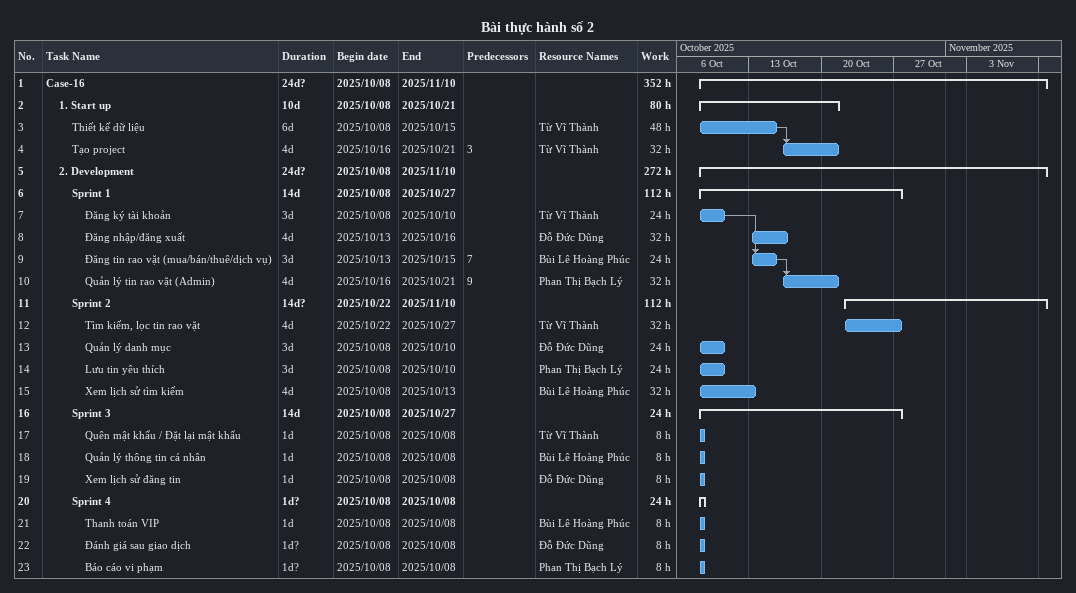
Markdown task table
Bài thực hành số 2

| ID | Level | Task | Duration | Start | Finish | Predecessors | Resources | Work (h) |
|---|---|---|---|---|---|---|---|---|
| 1 | 1 | **Case-16** | 24d? | 2025-10-08 | 2025-11-10 |  |  | 352 |
| 2 | 2 | **1. Start up** | 10d | 2025-10-08 | 2025-10-21 |  |  | 80 |
| 3 | 3 | Thiết kế dữ liệu | 6d | 2025-10-08 | 2025-10-15 |  | Từ Vĩ Thành | 48 |
| 4 | 3 | Tạo project | 4d | 2025-10-16 | 2025-10-21 | 3 | Từ Vĩ Thành | 32 |
| 5 | 2 | **2. Development** | 24d? | 2025-10-08 | 2025-11-10 |  |  | 272 |
| 6 | 3 | **Sprint 1** | 14d | 2025-10-08 | 2025-10-27 |  |  | 112 |
| 7 | 4 | Đăng ký tài khoản | 3d | 2025-10-08 | 2025-10-10 |  | Từ Vĩ Thành | 24 |
| 8 | 4 | Đăng nhập/đăng xuất | 4d | 2025-10-13 | 2025-10-16 |  | Đỗ Đức Dũng | 32 |
| 9 | 4 | Đăng tin rao vặt (mua/bán/thuê/dịch vụ) | 3d | 2025-10-13 | 2025-10-15 | 7 | Bùi Lê Hoàng Phúc | 24 |
| 10 | 4 | Quản lý tin rao vặt (Admin) | 4d | 2025-10-16 | 2025-10-21 | 9 | Phan Thị Bạch Lý | 32 |
| 11 | 3 | **Sprint 2** | 14d? | 2025-10-22 | 2025-11-10 |  |  | 112 |
| 12 | 4 | Tìm kiếm, lọc tin rao vặt | 4d | 2025-10-22 | 2025-10-27 |  | Từ Vĩ Thành | 32 |
| 13 | 4 | Quản lý danh mục | 3d | 2025-10-08 | 2025-10-10 |  | Đỗ Đức Dũng | 24 |
| 14 | 4 | Lưu tin yêu thích | 3d | 2025-10-08 | 2025-10-10 |  | Phan Thị Bạch Lý | 24 |
| 15 | 4 | Xem lịch sử tìm kiếm | 4d | 2025-10-08 | 2025-10-13 |  | Bùi Lê Hoàng Phúc | 32 |
| 16 | 3 | **Sprint 3** | 14d | 2025-10-08 | 2025-10-27 |  |  | 24 |
| 17 | 4 | Quên mật khẩu / Đặt lại mật khẩu | 1d | 2025-10-08 | 2025-10-08 |  | Từ Vĩ Thành | 8 |
| 18 | 4 | Quản lý thông tin cá nhân | 1d | 2025-10-08 | 2025-10-08 |  | Bùi Lê Hoàng Phúc | 8 |
| 19 | 4 | Xem lịch sử đăng tin | 1d | 2025-10-08 | 2025-10-08 |  | Đỗ Đức Dũng | 8 |
| 20 | 3 | **Sprint 4** | 1d? | 2025-10-08 | 2025-10-08 |  |  | 24 |
| 21 | 4 | Thanh toán VIP | 1d | 2025-10-08 | 2025-10-08 |  | Bùi Lê Hoàng Phúc | 8 |
| 22 | 4 | Đánh giá sau giao dịch | 1d? | 2025-10-08 | 2025-10-08 |  | Đỗ Đức Dũng | 8 |
| 23 | 4 | Báo cáo vi phạm | 1d? | 2025-10-08 | 2025-10-08 |  | Phan Thị Bạch Lý | 8 |
